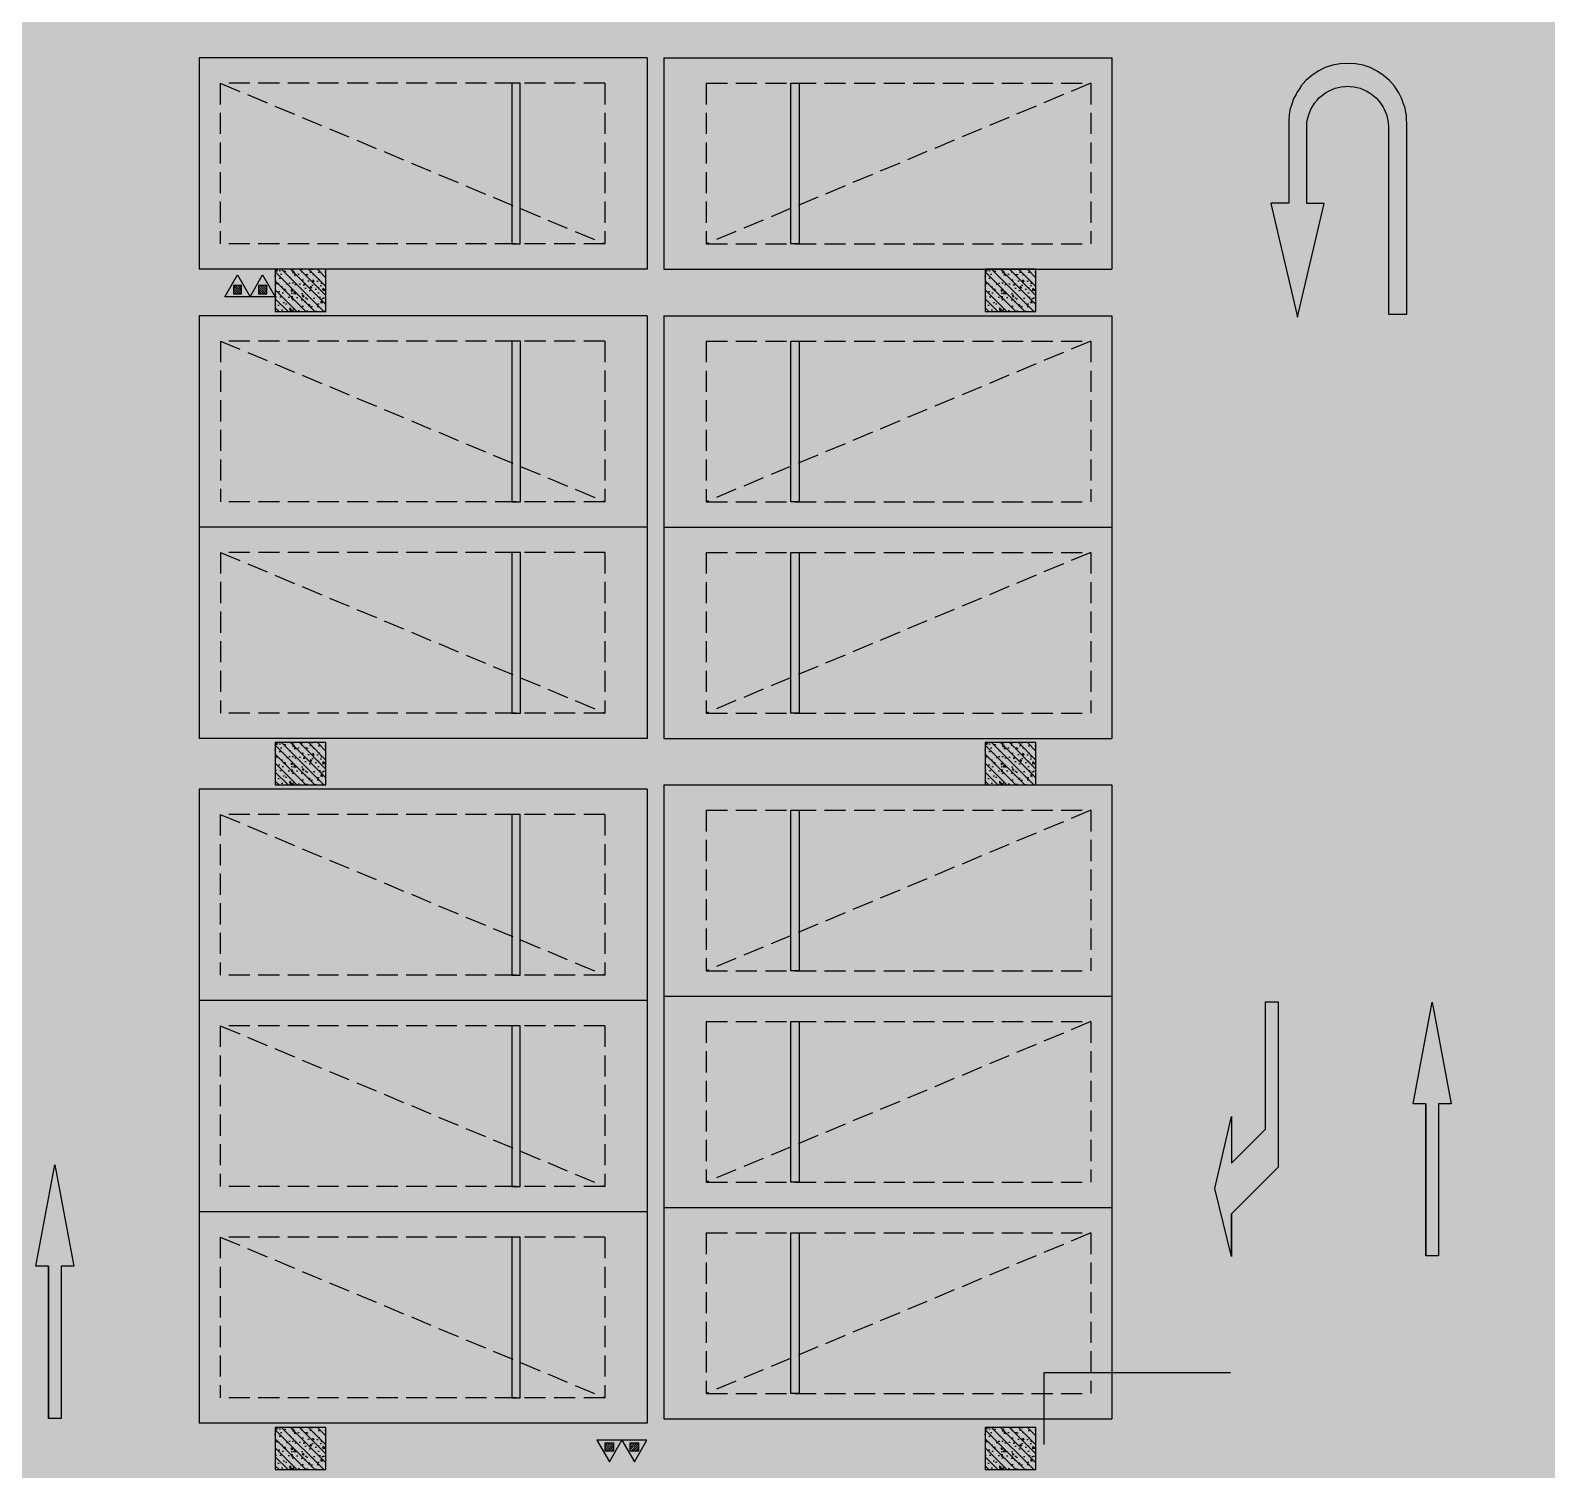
# Model space of a CAD drawing. Extents: x -1338203 to 1886333, y -530034 to 1031844.
# Drawn here: x 737259 to 755202, y 101746 to 118772 of the extents above; entities that cross this region are included whole.
import ezdxf

# ---------------------------------------------------------------- set-up
doc = ezdxf.new("R2010")
doc.units = 0
doc.header["$LTSCALE"] = 1000
doc.header["$MEASUREMENT"] = 0
doc.linetypes.add('A-001-平面B2$0$__DASH', pattern=[0.35, 0.25, -0.1])
for name, color, linetype in [('A-FIRE', 7, 'Continuous'), ('p-a-regular', 5, 'Continuous'), ('S001地下一墙柱$0$S001地下一墙柱$0$0S-CC-LINE', 52, 'Continuous'), ('S001地下一墙柱$0$S001地下一墙柱$0$0S-CW-HATCH', 251, 'Continuous'), ('S001地下一墙柱$0$S001地下一墙柱$0$0S-CW-HATCH-UP', 251, 'Continuous'), ('中心线', 42, 'Continuous'), ('地面指向箭头', 7, 'Continuous'), ('负一层消火栓$0$0P-DIM-FH', 3, 'Continuous'), ('负一层消火栓$0$0P-EQUIP-FH', 7, 'Continuous')]:
    doc.layers.add(name, color=color, linetype=linetype)
doc.layers.add('p-a-regular-narrow', color=7, linetype='Continuous', true_color=0x9600ff)
doc.layers.add('p-h-walkable', color=7, linetype='Continuous', lineweight=70, true_color=0xf0f0f0)

# ---------------------------------------------------------------- blocks, each defined once
blk = doc.blocks.new('负一层消火栓$0$$TwtSys$00000546')
h = blk.add_hatch()
h.set_pattern_fill('ANSI31', color=256, scale=200, style=0)
h.set_pattern_definition([(45, (-38543.802, -6670.83), (-17.67767, 17.67767), [])])
h.paths.add_polyline_path([(-65, 174), (65, 174), (65, 44), (-65, 44)])
for points in [[(0, 344), (-198, 0), (198, 0)], [(-65, 174), (65, 174), (65, 44), (-65, 44)]]:
    blk.add_lwpolyline(points, close=True)
blk = doc.blocks.new('负一层消火栓')
at = {"layer": '负一层消火栓$0$0P-DIM-FH'}
for p, q in [((-17108, -204844, 800), (-17108, -203994, 800)), ((-17108, -203994, 800), (-14906, -203994, 800))]:
    blk.add_line(p, q, dxfattribs=at)
at = {"layer": '负一层消火栓$0$0P-EQUIP-FH', "xscale": -0.75, "yscale": 0.75, "zscale": 0.75}
for p in [(-26655, -191268), (-26358, -191268)]:
    blk.add_blockref('负一层消火栓$0$$TwtSys$00000546', p, dxfattribs=at)
at = {"layer": '负一层消火栓$0$0P-EQUIP-FH', "xscale": 0.75, "yscale": 0.75, "zscale": 0.75, "rotation": 180}
for p in [(-22255, -204794), (-21958, -204794)]:
    blk.add_blockref('负一层消火栓$0$$TwtSys$00000546', p, dxfattribs=at)
blk = doc.blocks.new('JTDT')
at = {"layer": 'A-FIRE'}
h = blk.add_hatch(color=251, dxfattribs=at)
h.dxf.hatch_style = 1
h.paths.add_polyline_path([(189165, 82916), (189162, 82988), (189159, 82988), (189147, 83060), (189144, 83075), (189126, 83123), (189114, 83162), (189105, 83180), (189081, 83230), (189072, 83245), (189057, 83269), (189036, 83299), (189024, 83317), (189021, 83320), (189021, 83323), (188961, 83389), (188893, 83449), (188818, 83500), (188734, 83542), (188650, 83571), (188561, 83586), (188468, 83592), (188378, 83586), (188288, 83571), (188202, 83542), (188118, 83500), (188043, 83449), (187974, 83389), (187915, 83323), (187915, 83320), (187912, 83317), (187900, 83299), (187882, 83269), (187864, 83245), (187858, 83230), (187831, 83180), (187822, 83162), (187810, 83123), (187795, 83075), (187789, 83060), (187777, 82988), (187771, 82916), (187771, 82895), (187771, 82839), (187771, 81938), (187559, 81938), (187559, 81935), (187867, 80625), (187876, 80592), (187882, 80625), (188190, 81935), (187983, 81935), (187983, 81938), (187983, 82839), (187986, 82895), (187989, 82916), (188007, 82988), (188037, 83060), (188046, 83075), (188076, 83123), (188109, 83162), (188124, 83180), (188184, 83230), (188205, 83245), (188247, 83269), (188318, 83299), (188390, 83317), (188441, 83320), (188468, 83323), (188492, 83320), (188543, 83317), (188615, 83299), (188686, 83269), (188728, 83245), (188749, 83230), (188809, 83180), (188824, 83162), (188857, 83123), (188887, 83075), (188896, 83060), (188926, 82988), (188944, 82916), (188947, 82895), (188949, 82839), (188949, 80625), (189168, 80625), (189168, 82839), (189168, 82895)])
at = {"layer": '地面指向箭头', "color": 251, "linetype": 'Continuous'}
blk.add_lwpolyline([(189165, 82916), (189162, 82988), (189159, 82988), (189147, 83060), (189144, 83075), (189126, 83123), (189114, 83162), (189105, 83180), (189081, 83230), (189072, 83245), (189057, 83269), (189036, 83299), (189024, 83317), (189021, 83320), (189021, 83323), (188961, 83389), (188893, 83449), (188818, 83500), (188734, 83542), (188650, 83571), (188561, 83586), (188468, 83592), (188378, 83586), (188288, 83571), (188202, 83542), (188118, 83500), (188043, 83449), (187974, 83389), (187915, 83323), (187915, 83320), (187912, 83317), (187900, 83299), (187882, 83269), (187864, 83245), (187858, 83230), (187831, 83180), (187822, 83162), (187810, 83123), (187795, 83075), (187789, 83060), (187777, 82988), (187771, 82916), (187771, 82895), (187771, 82839), (187771, 81938), (187559, 81938), (187559, 81935), (187867, 80625), (187876, 80592), (187882, 80625), (188190, 81935), (187983, 81935), (187983, 81938), (187983, 82839), (187986, 82895), (187989, 82916), (188007, 82988), (188037, 83060), (188046, 83075), (188076, 83123), (188109, 83162), (188124, 83180), (188184, 83230), (188205, 83245), (188247, 83269), (188318, 83299), (188390, 83317), (188441, 83320), (188468, 83323), (188492, 83320), (188543, 83317), (188615, 83299), (188686, 83269), (188728, 83245), (188749, 83230), (188809, 83180), (188824, 83162), (188857, 83123), (188887, 83075), (188896, 83060), (188926, 82988), (188944, 82916), (188947, 82895), (188949, 82839), (188949, 80625), (189168, 80625), (189168, 82839), (189168, 82895), (189165, 82916)], dxfattribs=at)
blk = doc.blocks.new('左转或右转')
at = {"layer": '地面指向箭头'}
blk.add_hatch(color=251, dxfattribs=at).paths.add_polyline_path([(3221046, 2451667), (3221247, 2450864), (3221247, 2451366), (3221799, 2451918), (3221799, 2453874), (3221648, 2453874), (3221648, 2452369), (3221247, 2451968), (3221247, 2452519)])
at = {"layer": '地面指向箭头', "color": 251}
blk.add_lwpolyline([(3221247, 2450864), (3221046, 2451667), (3221247, 2452519), (3221247, 2451968), (3221648, 2452369), (3221648, 2453874), (3221799, 2453874), (3221799, 2451918), (3221247, 2451366), (3221247, 2450864), (3221247, 2451366)], dxfattribs=at)
blk = doc.blocks.new('直行')
at = {"layer": '地面指向箭头'}
blk.add_hatch(color=251, dxfattribs=at).paths.add_polyline_path([(-29241, 4059962), (-29466, 4058762), (-29316, 4058762), (-29316, 4056961), (-29166, 4056961), (-29166, 4058762), (-29016, 4058762)])
at = {"layer": '地面指向箭头', "color": 251}
blk.add_lwpolyline([(-29316, 4058762), (-29316, 4056961), (-29316, 4058762), (-29316, 4058762), (-29466, 4058762), (-29241, 4059962), (-29016, 4058762), (-29166, 4058762), (-29166, 4056961), (-29316, 4056961), (-29316, 4056961)], dxfattribs=at)
blk = doc.blocks.new('A$C9cb663f1')
at = {"layer": '中心线', "color": 251, "const_width": 150}
for points in [[(340160, -248104), (340160, -250104)], [(340160, -252104), (340160, -254104)], [(340160, -256104), (340160, -258104)]]:
    blk.add_lwpolyline(points, dxfattribs=at)
at = {"layer": '地面指向箭头', "color": 251}
for name, p in [('JTDT', (151733, -326973)), ('直行', (370442, -4314449)), ('直行', (354142, -4316371))]:
    blk.add_blockref(name, p, dxfattribs=at)
at = {"layer": '地面指向箭头', "color": 251, "linetype": 'Continuous'}
blk.add_blockref('左转或右转', (-2882419, -2708357), dxfattribs=at)

msp = doc.modelspace()

# ---------------------------------------------------------------- hatches: boundary and pattern name
at = {"layer": 'p-h-walkable', "ltscale": 0.002}
h = msp.add_hatch(color=256, dxfattribs=at)
h.dxf.hatch_style = 1
h.paths.add_polyline_path([(633826.6, 244460.7), (640276.6, 244575.6), (640576.6, 234544.8), (645576.7, 234544.6), (645576.7, 209278.9), (732355.9, 209029), (732355.1, 235229.9), (738506.7, 235229.9), (738506.6, 268838.9), (732734.3, 268838.9), (732734.3, 272898.9), (711963.1, 272898.9), (711963.1, 278984.7), (717256.7, 278984.7), (717256.7, 284049), (733571.6, 284135.6), (733996.6, 290449.1), (739216.6, 290449.1), (739766.6, 284299.1), (754626.6, 284299.1), (755296.6, 290449.1), (760516.6, 290449.1), (760816.6, 283049.1), (760816.3, 275879.2), (775122.6, 275879.2), (776006.6, 274138.9), (776006.6, 259429.1), (778716.6, 259429.1), (778716.6, 238849.1), (783416.6, 238849.1), (783416.6, 237229.1), (782066.6, 237229.1), (782066.6, 234429.1), (779546.6, 234429.1), (779546.6, 237129.1), (773916.6, 237129.1), (773916.6, 243229.1), (764306.6, 243225.6), (764306.6, 236639.1), (760766.6, 236639.1), (760766.6, 234429.1), (758246.6, 234429.1), (758246.6, 238649.1), (762116.6, 238649.1), (762116.6, 243225.6), (748656.6, 243225.6), (748756.3, 207529.1), (800106.6, 207528.9), (800206.7, 201639.7), (812908.2, 202239.1), (812576.6, 180449.3), (744206, 180449.3), (744206, 173439), (728556.7, 173439), (728556.6, 122289.1), (746356.6, 122289.1), (750916.6, 132325.6), (842896.6, 132325.6), (843211.6, 121345.6), (839116.6, 121345.6), (839116.6, 93449.1), (864906.6, 93449.1), (864906.6, 79694), (875856.6, 74929.1), (875856.6, 65749.1), (834560.6, 65749.1), (839142.9, 28436.3), (869465.5, 32160.2), (871163.4, 18334), (873704.3, 18646.1), (877328.9, 5540.2), (761876.2, -8638.5), (761133.2, 2082.3), (764950.9, 5291.5), (763253.1, 19116.3), (799242.7, 23536.1), (793807.6, 65749.1), (750756.6, 65749.1), (751556.6, 81645.6), (636016.6, 81645.6), (636016.6, 96345.6), (629416.6, 96345.6), (629416.6, 118203.2), (622306.6, 118203.2), (622286.6, 139083.2), (644406.6, 137003.2), (644406.6, 129968.2), (656656.6, 129968.2), (656406.6, 138083.2), (712156.6, 138083.2), (711856.6, 184449.1), (581811.6, 184349.1), (581826.6, 197199.1), (585876.6, 197449.1), (585976.6, 209279), (629226.6, 209578.9), (628926.8, 236145.4), (633826.6, 236145.6)])
at = {"layer": 'S001地下一墙柱$0$S001地下一墙柱$0$0S-CW-HATCH'}
h = msp.add_hatch(color=256, dxfattribs=at)
h.dxf.hatch_style = 1
h.paths.add_polyline_path([(740756.6, 115445.6), (740756.6, 115945.6), (740156.6, 115945.6), (740156.6, 115445.6)])
h = msp.add_hatch(color=256, dxfattribs=at)
h.dxf.hatch_style = 1
h.paths.add_polyline_path([(749156.6, 115445.6), (749156.6, 115945.6), (748556.6, 115945.6), (748556.6, 115445.6)])
h = msp.add_hatch(color=256, dxfattribs=at)
h.dxf.hatch_style = 1
h.paths.add_polyline_path([(740756.6, 109845.6), (740756.6, 110345.6), (740156.6, 110345.6), (740156.6, 109845.6)])
h = msp.add_hatch(color=256, dxfattribs=at)
h.dxf.hatch_style = 1
h.paths.add_polyline_path([(749156.6, 109845.6), (749156.6, 110345.6), (748556.6, 110345.6), (748556.6, 109845.6)])
h = msp.add_hatch(color=256, dxfattribs=at)
h.dxf.hatch_style = 1
h.paths.add_polyline_path([(740756.6, 101745.6), (740756.6, 102245.6), (740156.6, 102245.6), (740156.6, 101745.6)])
h = msp.add_hatch(color=256, dxfattribs=at)
h.dxf.hatch_style = 1
h.paths.add_polyline_path([(749156.6, 101745.6), (749156.6, 102245.6), (748556.6, 102245.6), (748556.6, 101745.6)])
at = {"layer": 'S001地下一墙柱$0$S001地下一墙柱$0$0S-CW-HATCH-UP'}
h = msp.add_hatch(dxfattribs=at)
h.set_pattern_fill('钢筋混凝土', color=256, scale=30, angle=-90)
h.set_pattern_definition([(315, (749708.335, 83134.854), (53.03301, 53.03301), []), (320, (749708.33, 83134.85), (-18.8256, -215.1781), [22.5, -247.5]), (265, (749708.33, 83134.85), (225.6576, 41.6254), [18, -198]), (10.4514, (749706.77, 83116.92), (206.8319, -173.5528), [19.122, -210.3426]), (316.1842, (749768.33, 83134.85), (-49.6557, -320.1723), [33.75, -371.25]), (6.6356, (749764.2, 83108.17), (292.2354, -280.3988), [28.683, -315.514]), (261.1842, (749768.33, 83134.85), (292.2356, -280.3986), [27, -297]), (291, (749753.33, 83104.85), (-120.7857, -179.0721), [22.5, -247.5]), (236, (749753.33, 83104.85), (217.545, -72.9946), [18, -198]), (341.4514, (749743.27, 83089.93), (96.7591, -252.0668), [19.122, -210.3426]), (307.5, (749708.335, 83134.854), (99.86816, -3.64796), [0, -195.6, 0, -201, 0, -198.75]), (277.5, (749708.33, 83134.85), (118.3235, -78.92086), [0, -114.6, 0, -191.1, 0, -75.75]), (237.5, (749708.335, 83201.75), (-6.76646, -160.14673), [0, -75, 0, -234, 0, -310.5]), (227.5, (749708.33, 83231.75), (30.0315, -174.95585), [0, -97.5, 0, -155.4, 0, -220.5])])
h.paths.add_polyline_path([(740756.6, 115445.6), (740756.6, 115945.6), (740156.6, 115945.6), (740156.6, 115445.6)])
h = msp.add_hatch(dxfattribs=at)
h.set_pattern_fill('钢筋混凝土', color=256, scale=30, angle=-90)
h.set_pattern_definition([(315, (758108.33, 83134.854), (53.03301, 53.03301), []), (320, (758108.33, 83134.85), (-18.8256, -215.1781), [22.5, -247.5]), (265, (758108.33, 83134.85), (225.6576, 41.6254), [18, -198]), (10.4514, (758106.76, 83116.92), (206.8319, -173.5528), [19.122, -210.3426]), (316.1842, (758168.33, 83134.85), (-49.6557, -320.1723), [33.75, -371.25]), (6.6356, (758164.2, 83108.17), (292.2354, -280.3988), [28.683, -315.514]), (261.1842, (758168.33, 83134.85), (292.2356, -280.3986), [27, -297]), (291, (758153.33, 83104.85), (-120.7857, -179.0721), [22.5, -247.5]), (236, (758153.33, 83104.85), (217.545, -72.9946), [18, -198]), (341.4514, (758143.27, 83089.93), (96.7591, -252.0668), [19.122, -210.3426]), (307.5, (758108.33, 83134.854), (99.86816, -3.64796), [0, -195.6, 0, -201, 0, -198.75]), (277.5, (758108.33, 83134.85), (118.3235, -78.92086), [0, -114.6, 0, -191.1, 0, -75.75]), (237.5, (758108.33, 83201.75), (-6.76646, -160.14673), [0, -75, 0, -234, 0, -310.5]), (227.5, (758108.33, 83231.75), (30.0315, -174.95585), [0, -97.5, 0, -155.4, 0, -220.5])])
h.paths.add_polyline_path([(749156.6, 115445.6), (749156.6, 115945.6), (748556.6, 115945.6), (748556.6, 115445.6)])
h = msp.add_hatch(dxfattribs=at)
h.set_pattern_fill('钢筋混凝土', color=256, scale=30, angle=-90)
h.set_pattern_definition([(315, (749708.33, 77534.854), (53.03301, 53.03301), []), (320, (749708.33, 77534.85), (-18.8256, -215.1781), [22.5, -247.5]), (265, (749708.33, 77534.85), (225.6576, 41.6254), [18, -198]), (10.4514, (749706.76, 77516.92), (206.8319, -173.5528), [19.122, -210.3426]), (316.1842, (749768.33, 77534.85), (-49.6557, -320.1723), [33.75, -371.25]), (6.6356, (749764.2, 77508.17), (292.2354, -280.3988), [28.683, -315.514]), (261.1842, (749768.33, 77534.85), (292.2356, -280.3986), [27, -297]), (291, (749753.33, 77504.85), (-120.7857, -179.0721), [22.5, -247.5]), (236, (749753.33, 77504.85), (217.545, -72.9946), [18, -198]), (341.4514, (749743.27, 77489.93), (96.7591, -252.0668), [19.122, -210.3426]), (307.5, (749708.33, 77534.854), (99.86816, -3.64796), [0, -195.6, 0, -201, 0, -198.75]), (277.5, (749708.33, 77534.85), (118.3235, -78.92086), [0, -114.6, 0, -191.1, 0, -75.75]), (237.5, (749708.33, 77601.75), (-6.76646, -160.14673), [0, -75, 0, -234, 0, -310.5]), (227.5, (749708.33, 77631.75), (30.0315, -174.95585), [0, -97.5, 0, -155.4, 0, -220.5])])
h.paths.add_polyline_path([(740756.6, 109845.6), (740756.6, 110345.6), (740156.6, 110345.6), (740156.6, 109845.6)])
h = msp.add_hatch(dxfattribs=at)
h.set_pattern_fill('钢筋混凝土', color=256, scale=30, angle=-90)
h.set_pattern_definition([(315, (758108.33, 77534.854), (53.03301, 53.03301), []), (320, (758108.33, 77534.85), (-18.8256, -215.1781), [22.5, -247.5]), (265, (758108.33, 77534.85), (225.6576, 41.6254), [18, -198]), (10.4514, (758106.76, 77516.92), (206.8319, -173.5528), [19.122, -210.3426]), (316.1842, (758168.33, 77534.85), (-49.6557, -320.1723), [33.75, -371.25]), (6.6356, (758164.2, 77508.17), (292.2354, -280.3988), [28.683, -315.514]), (261.1842, (758168.33, 77534.85), (292.2356, -280.3986), [27, -297]), (291, (758153.33, 77504.85), (-120.7857, -179.0721), [22.5, -247.5]), (236, (758153.33, 77504.85), (217.545, -72.9946), [18, -198]), (341.4514, (758143.27, 77489.93), (96.7591, -252.0668), [19.122, -210.3426]), (307.5, (758108.33, 77534.854), (99.86816, -3.64796), [0, -195.6, 0, -201, 0, -198.75]), (277.5, (758108.33, 77534.85), (118.3235, -78.92086), [0, -114.6, 0, -191.1, 0, -75.75]), (237.5, (758108.33, 77601.75), (-6.76646, -160.14673), [0, -75, 0, -234, 0, -310.5]), (227.5, (758108.33, 77631.75), (30.0315, -174.95585), [0, -97.5, 0, -155.4, 0, -220.5])])
h.paths.add_polyline_path([(749156.6, 109845.6), (749156.6, 110345.6), (748556.6, 110345.6), (748556.6, 109845.6)])
h = msp.add_hatch(dxfattribs=at)
h.set_pattern_fill('钢筋混凝土', color=256, scale=30, angle=-90)
h.set_pattern_definition([(315, (749708.33, 69434.854), (53.03301, 53.03301), []), (320, (749708.33, 69434.85), (-18.8256, -215.1781), [22.5, -247.5]), (265, (749708.33, 69434.85), (225.6576, 41.6254), [18, -198]), (10.4514, (749706.76, 69416.92), (206.8319, -173.5528), [19.122, -210.3426]), (316.1842, (749768.33, 69434.85), (-49.6557, -320.1723), [33.75, -371.25]), (6.6356, (749764.2, 69408.17), (292.2354, -280.3988), [28.683, -315.514]), (261.1842, (749768.33, 69434.85), (292.2356, -280.3986), [27, -297]), (291, (749753.33, 69404.85), (-120.7857, -179.0721), [22.5, -247.5]), (236, (749753.33, 69404.85), (217.545, -72.9946), [18, -198]), (341.4514, (749743.27, 69389.93), (96.7591, -252.0668), [19.122, -210.3426]), (307.5, (749708.33, 69434.854), (99.86816, -3.64796), [0, -195.6, 0, -201, 0, -198.75]), (277.5, (749708.33, 69434.85), (118.3235, -78.92086), [0, -114.6, 0, -191.1, 0, -75.75]), (237.5, (749708.33, 69501.75), (-6.76646, -160.14673), [0, -75, 0, -234, 0, -310.5]), (227.5, (749708.33, 69531.75), (30.0315, -174.95585), [0, -97.5, 0, -155.4, 0, -220.5])])
h.paths.add_polyline_path([(740756.6, 101745.6), (740756.6, 102245.6), (740156.6, 102245.6), (740156.6, 101745.6)])
h = msp.add_hatch(dxfattribs=at)
h.set_pattern_fill('钢筋混凝土', color=256, scale=30, angle=-90)
h.set_pattern_definition([(315, (758108.33, 69434.854), (53.03301, 53.03301), []), (320, (758108.33, 69434.85), (-18.8256, -215.1781), [22.5, -247.5]), (265, (758108.33, 69434.85), (225.6576, 41.6254), [18, -198]), (10.4514, (758106.76, 69416.92), (206.8319, -173.5528), [19.122, -210.3426]), (316.1842, (758168.33, 69434.85), (-49.6557, -320.1723), [33.75, -371.25]), (6.6356, (758164.2, 69408.17), (292.2354, -280.3988), [28.683, -315.514]), (261.1842, (758168.33, 69434.85), (292.2356, -280.3986), [27, -297]), (291, (758153.33, 69404.85), (-120.7857, -179.0721), [22.5, -247.5]), (236, (758153.33, 69404.85), (217.545, -72.9946), [18, -198]), (341.4514, (758143.27, 69389.93), (96.7591, -252.0668), [19.122, -210.3426]), (307.5, (758108.33, 69434.854), (99.86816, -3.64796), [0, -195.6, 0, -201, 0, -198.75]), (277.5, (758108.33, 69434.85), (118.3235, -78.92086), [0, -114.6, 0, -191.1, 0, -75.75]), (237.5, (758108.33, 69501.75), (-6.76646, -160.14673), [0, -75, 0, -234, 0, -310.5]), (227.5, (758108.33, 69531.75), (30.0315, -174.95585), [0, -97.5, 0, -155.4, 0, -220.5])])
h.paths.add_polyline_path([(749156.6, 101745.6), (749156.6, 102245.6), (748556.6, 102245.6), (748556.6, 101745.6)])

# ---------------------------------------------------------------- linework, layer by layer
for p, q in [((744556.6, 118445.8), (739256.6, 118445.8)), ((739256.6, 118445.8), (739256.6, 115945.8)), ((744556.6, 118445.8), (744556.6, 115945.8)), ((744756.6, 118445.8), (750056.6, 118445.8)), ((744756.6, 118445.8), (744756.6, 115945.8)), ((750056.6, 118445.8), (750056.6, 115945.8)), ((744556.6, 115945.8), (739256.6, 115945.8)), ((744756.6, 115945.8), (750056.6, 115945.8)), ((744557.8, 115396.1), (739257.8, 115396.1)), ((739257.8, 115396.1), (739257.8, 112896.1)), ((744557.8, 115396.1), (744557.8, 112896.1)), ((744756.6, 115395.8), (750056.6, 115395.8)), ((744756.6, 115395.8), (744756.6, 112895.8)), ((750056.6, 115395.8), (750056.6, 112895.8)), ((744557.8, 112896.1), (739257.8, 112896.1)), ((739257.8, 112896.1), (739257.8, 110396.1)), ((744557.8, 112896.1), (739257.8, 112896.1)), ((744557.8, 112896.1), (744557.8, 110396.1)), ((744756.6, 112895.8), (750056.6, 112895.8)), ((744756.6, 112895.8), (750056.6, 112895.8)), ((744756.6, 112895.8), (744756.6, 110395.8)), ((750056.6, 112895.8), (750056.6, 110395.8)), ((744557.8, 110396.1), (739257.8, 110396.1)), ((744756.6, 110395.8), (750056.6, 110395.8)), ((744756.6, 109845.6), (750056.6, 109845.6)), ((744756.6, 109845.6), (744756.6, 107345.6)), ((750056.6, 109845.6), (750056.6, 107345.6)), ((744556.6, 109796.1), (739256.6, 109796.1)), ((739256.6, 109796.1), (739256.6, 107296.1)), ((744556.6, 109796.1), (744556.6, 107296.1)), ((744756.6, 107345.6), (750056.6, 107345.6)), ((744756.6, 107345.6), (750056.6, 107345.6)), ((744756.6, 107345.6), (744756.6, 104845.6)), ((750056.6, 107345.6), (750056.6, 104845.6)), ((744556.6, 107296.1), (739256.6, 107296.1)), ((739256.6, 107296.1), (739256.6, 104796.1)), ((744556.6, 107296.1), (739256.6, 107296.1)), ((744556.6, 107296.1), (744556.6, 104796.1)), ((744556.6, 104796.1), (739256.6, 104796.1)), ((739256.6, 104796.1), (739256.6, 102296.1)), ((744556.6, 104796.1), (739256.6, 104796.1)), ((744556.6, 104796.1), (744556.6, 102296.1)), ((744756.6, 104845.6), (750056.6, 104845.6)), ((744756.6, 104845.6), (750056.6, 104845.6)), ((744756.6, 104845.6), (744756.6, 102345.6)), ((750056.6, 104845.6), (750056.6, 102345.6)), ((744556.6, 102296.1), (739256.6, 102296.1)), ((744756.6, 102345.6), (750056.6, 102345.6))]:
    msp.add_line(p, q)
at = {"linetype": 'A-001-平面B2$0$__DASH'}
for p, q in [((739506.6, 118145.8), (739506.6, 116245.8)), ((744056.6, 118145.8), (739506.6, 118145.8)), ((744056.6, 118145.8), (744056.6, 116245.8)), ((745256.6, 118145.8), (745256.6, 116245.8)), ((745256.6, 118145.8), (749806.6, 118145.8)), ((749806.6, 118145.8), (749806.6, 116245.8)), ((744056.6, 116245.8), (739506.6, 116245.8)), ((745256.6, 116245.8), (749806.6, 116245.8)), ((739507.8, 115096.1), (739507.8, 113196.1)), ((744057.8, 115096.1), (739507.8, 115096.1)), ((744057.8, 115096.1), (744057.8, 113196.1)), ((745256.6, 115095.8), (745256.6, 113195.8)), ((745256.6, 115095.8), (749806.6, 115095.8)), ((749806.6, 115095.8), (749806.6, 113195.8)), ((744057.8, 113196.1), (739507.8, 113196.1)), ((745256.6, 113195.8), (749806.6, 113195.8)), ((739507.8, 112596.1), (739507.8, 110696.1)), ((744057.8, 112596.1), (739507.8, 112596.1)), ((744057.8, 112596.1), (744057.8, 110696.1)), ((745256.6, 112595.8), (745256.6, 110695.8)), ((745256.6, 112595.8), (749806.6, 112595.8)), ((749806.6, 112595.8), (749806.6, 110695.8)), ((744057.8, 110696.1), (739507.8, 110696.1)), ((745256.6, 110695.8), (749806.6, 110695.8)), ((739506.6, 109496.1), (739506.6, 107596.1)), ((744056.6, 109496.1), (739506.6, 109496.1)), ((744056.6, 109496.1), (744056.6, 107596.1)), ((745256.6, 109545.6), (745256.6, 107645.6)), ((745256.6, 109545.6), (749806.6, 109545.6)), ((749806.6, 109545.6), (749806.6, 107645.6)), ((744056.6, 107596.1), (739506.6, 107596.1)), ((745256.6, 107645.6), (749806.6, 107645.6)), ((739506.6, 106996.1), (739506.6, 105096.1)), ((744056.6, 106996.1), (739506.6, 106996.1)), ((744056.6, 106996.1), (744056.6, 105096.1)), ((745256.6, 107045.6), (745256.6, 105145.6)), ((745256.6, 107045.6), (749806.6, 107045.6)), ((749806.6, 107045.6), (749806.6, 105145.6)), ((745256.6, 105145.6), (749806.6, 105145.6)), ((744056.6, 105096.1), (739506.6, 105096.1)), ((739506.6, 104496.1), (739506.6, 102596.1)), ((744056.6, 104496.1), (739506.6, 104496.1)), ((744056.6, 104496.1), (744056.6, 102596.1)), ((745256.6, 104545.6), (745256.6, 102645.6)), ((745256.6, 104545.6), (749806.6, 104545.6)), ((749806.6, 104545.6), (749806.6, 102645.6)), ((745256.6, 102645.6), (749806.6, 102645.6)), ((744056.6, 102596.1), (739506.6, 102596.1))]:
    msp.add_line(p, q, dxfattribs=at)
for points in [[(739506.6, 118145.8), (744056.6, 116245.8)], [(749806.6, 118145.8), (745256.6, 116245.8)], [(739507.8, 115096.1), (744057.8, 113196.1)], [(749806.6, 115095.8), (745256.6, 113195.8)], [(739507.8, 112596.1), (744057.8, 110696.1)], [(749806.6, 112595.8), (745256.6, 110695.8)], [(739506.6, 109496.1), (744056.6, 107596.1)], [(749806.6, 109545.6), (745256.6, 107645.6)], [(739506.6, 106996.1), (744056.6, 105096.1)], [(749806.6, 107045.6), (745256.6, 105145.6)], [(739506.6, 104496.1), (744056.6, 102596.1)], [(749806.6, 104545.6), (745256.6, 102645.6)]]:
    msp.add_lwpolyline(points, dxfattribs=at)
for points in [[(743056.6, 116245.8), (743056.6, 118145.8), (742956.6, 118145.8), (742956.6, 116245.8)], [(746256.6, 116245.8), (746256.6, 118145.8), (746356.6, 118145.8), (746356.6, 116245.8)], [(743057.8, 113196.1), (743057.8, 115096.1), (742957.8, 115096.1), (742957.8, 113196.1)], [(746256.6, 113195.8), (746256.6, 115095.8), (746356.6, 115095.8), (746356.6, 113195.8)], [(743057.8, 110696.1), (743057.8, 112596.1), (742957.8, 112596.1), (742957.8, 110696.1)], [(746256.6, 110695.8), (746256.6, 112595.8), (746356.6, 112595.8), (746356.6, 110695.8)], [(743056.6, 107596.1), (743056.6, 109496.1), (742956.6, 109496.1), (742956.6, 107596.1)], [(746256.6, 107645.6), (746256.6, 109545.6), (746356.6, 109545.6), (746356.6, 107645.6)], [(743056.6, 105096.1), (743056.6, 106996.1), (742956.6, 106996.1), (742956.6, 105096.1)], [(746256.6, 105145.6), (746256.6, 107045.6), (746356.6, 107045.6), (746356.6, 105145.6)], [(743056.6, 102596.1), (743056.6, 104496.1), (742956.6, 104496.1), (742956.6, 102596.1)], [(746256.6, 102645.6), (746256.6, 104545.6), (746356.6, 104545.6), (746356.6, 102645.6)]]:
    msp.add_lwpolyline(points, close=True)
at = {"layer": 'p-a-regular', "ltscale": 0.002, "const_width": 1000}
for points in [[(739506.6, 117195.8), (744056.6, 117195.8)], [(745256.6, 117195.8), (749806.6, 117195.8)], [(739507.8, 114146.1), (744057.8, 114146.1)], [(745256.6, 114145.8), (749806.6, 114145.8)], [(739507.8, 111646.1), (744057.8, 111646.1)], [(745256.6, 111645.8), (749806.6, 111645.8)], [(745256.6, 108595.6), (749806.6, 108595.6)], [(739506.6, 108546.1), (744056.6, 108546.1)], [(745256.6, 103595.6), (749806.6, 103595.6)], [(739506.6, 103546.1), (744056.6, 103546.1)]]:
    msp.add_lwpolyline(points, dxfattribs=at)
at = {"layer": 'p-a-regular-narrow', "ltscale": 0.002, "const_width": 1000}
for points in [[(745256.6, 106095.6), (749806.6, 106095.6)], [(739506.6, 106046.1), (744056.6, 106046.1)]]:
    msp.add_lwpolyline(points, dxfattribs=at)
at = {"layer": 'S001地下一墙柱$0$S001地下一墙柱$0$0S-CC-LINE'}
for points in [[(740756.6, 115445.6), (740756.6, 115945.6), (740156.6, 115945.6), (740156.6, 115445.6)], [(749156.6, 115445.6), (749156.6, 115945.6), (748556.6, 115945.6), (748556.6, 115445.6)], [(740756.6, 109845.6), (740756.6, 110345.6), (740156.6, 110345.6), (740156.6, 109845.6)], [(749156.6, 109845.6), (749156.6, 110345.6), (748556.6, 110345.6), (748556.6, 109845.6)], [(740756.6, 101745.6), (740756.6, 102245.6), (740156.6, 102245.6), (740156.6, 101745.6)], [(749156.6, 101745.6), (749156.6, 102245.6), (748556.6, 102245.6), (748556.6, 101745.6)]]:
    msp.add_lwpolyline(points, close=True, dxfattribs=at)

# ---------------------------------------------------------------- block references
at = {"ltscale": 0.002}
for name, p in [('负一层消火栓', (766365.4, 306889.1)), ('A$C9cb663f1', (412646.2, 361761.3))]:
    msp.add_blockref(name, p, dxfattribs=at)

doc.saveas('drawing.dxf')
